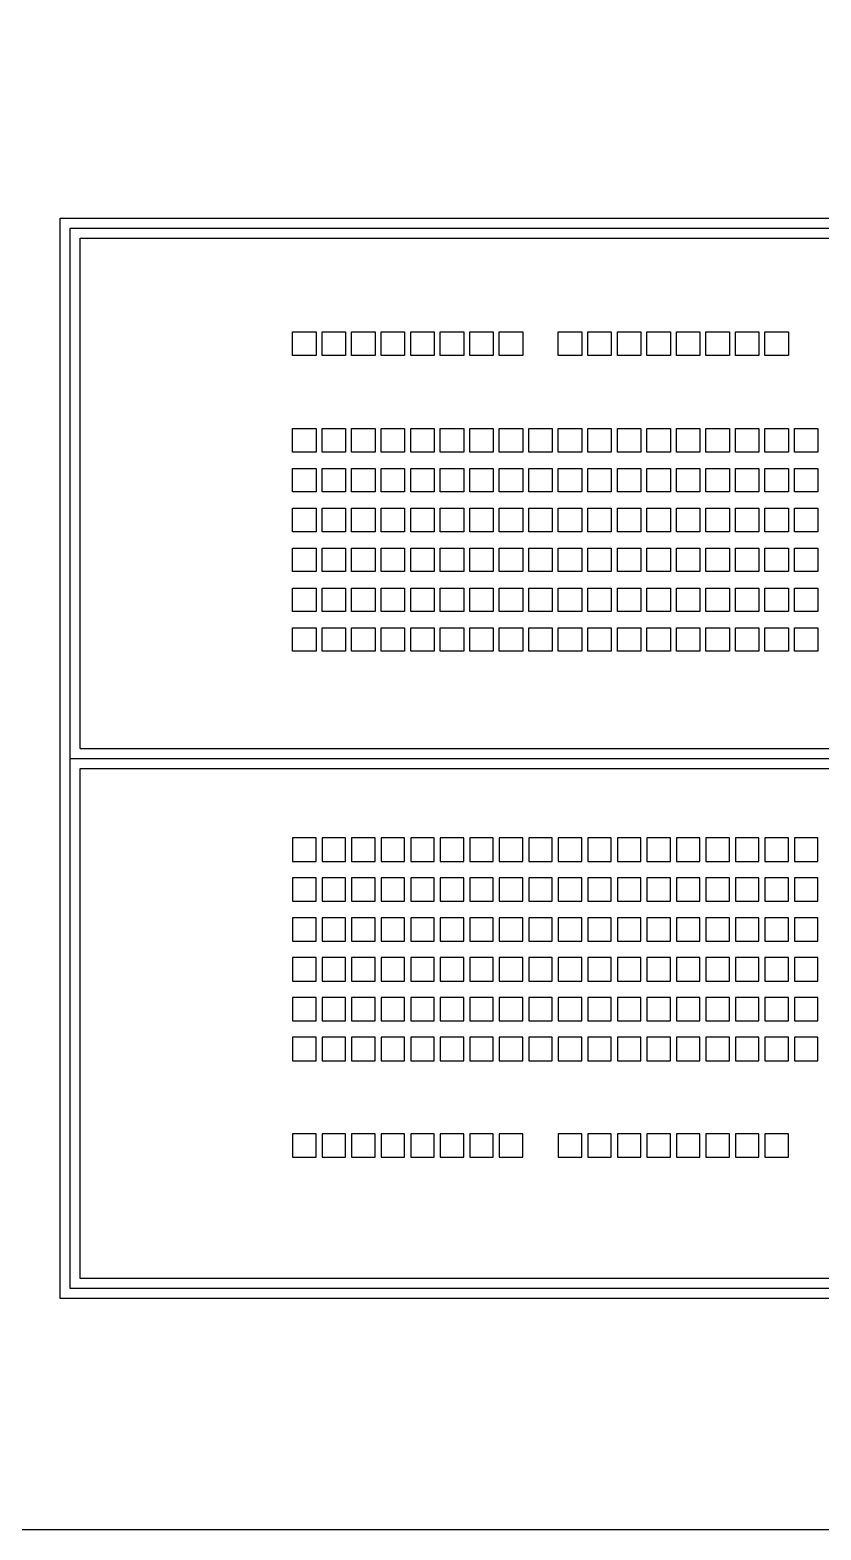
# Model space of a CAD drawing. Header units: millimetres. Extents: x 1729 to 7209, y 940 to 3564.
# Drawn here: x 2266.6 to 2306.1, y 2448.5 to 2523.4 of the extents above; entities that cross this region are included whole.
import ezdxf

# ---------------------------------------------------------------- set-up
doc = ezdxf.new("R2010")
doc.units = ezdxf.units.MM

# ---------------------------------------------------------------- blocks, each defined once
blk = doc.blocks.new('protobord16.5x5.4')
for p, q in [((2061.194, 2579.39), (2224.197, 2579.39)), ((2060.694, 2578.89), (2224.697, 2578.89)), ((2061.194, 2578.39), (2224.197, 2578.39))]:
    blk.add_line(p, q)
for points in [[(2060.194, 2605.889), (2225.197, 2605.889), (2225.197, 2551.89), (2060.194, 2551.89)], [(2060.694, 2605.389), (2224.697, 2605.389), (2224.697, 2552.39), (2060.694, 2552.39)], [(2071.796, 2600.206), (2072.969, 2600.206), (2072.969, 2599.033), (2071.796, 2599.033)], [(2073.271, 2600.206), (2074.443, 2600.206), (2074.443, 2599.033), (2073.271, 2599.033)], [(2074.745, 2600.206), (2075.918, 2600.206), (2075.918, 2599.033), (2074.745, 2599.033)], [(2076.22, 2600.206), (2077.392, 2600.206), (2077.392, 2599.033), (2076.22, 2599.033)], [(2077.694, 2600.206), (2078.867, 2600.206), (2078.867, 2599.033), (2077.694, 2599.033)], [(2079.168, 2600.206), (2080.341, 2600.206), (2080.341, 2599.033), (2079.168, 2599.033)], [(2080.643, 2600.206), (2081.816, 2600.206), (2081.816, 2599.033), (2080.643, 2599.033)], [(2082.117, 2600.206), (2083.29, 2600.206), (2083.29, 2599.033), (2082.117, 2599.033)], [(2085.066, 2600.206), (2086.239, 2600.206), (2086.239, 2599.033), (2085.066, 2599.033)], [(2086.541, 2600.206), (2087.713, 2600.206), (2087.713, 2599.033), (2086.541, 2599.033)], [(2088.015, 2600.206), (2089.188, 2600.206), (2089.188, 2599.033), (2088.015, 2599.033)], [(2089.489, 2600.206), (2090.662, 2600.206), (2090.662, 2599.033), (2089.489, 2599.033)], [(2090.964, 2600.206), (2092.137, 2600.206), (2092.137, 2599.033), (2090.964, 2599.033)], [(2092.438, 2600.206), (2093.611, 2600.206), (2093.611, 2599.033), (2092.438, 2599.033)], [(2093.913, 2600.206), (2095.085, 2600.206), (2095.085, 2599.033), (2093.913, 2599.033)], [(2095.387, 2600.206), (2096.56, 2600.206), (2096.56, 2599.033), (2095.387, 2599.033)], [(2071.796, 2595.378), (2072.969, 2595.378), (2072.969, 2594.205), (2071.796, 2594.205)], [(2073.271, 2595.378), (2074.443, 2595.378), (2074.443, 2594.205), (2073.271, 2594.205)], [(2074.745, 2595.378), (2075.918, 2595.378), (2075.918, 2594.205), (2074.745, 2594.205)], [(2076.22, 2595.378), (2077.392, 2595.378), (2077.392, 2594.205), (2076.22, 2594.205)], [(2077.694, 2595.378), (2078.867, 2595.378), (2078.867, 2594.205), (2077.694, 2594.205)], [(2079.168, 2595.378), (2080.341, 2595.378), (2080.341, 2594.205), (2079.168, 2594.205)], [(2080.643, 2595.378), (2081.816, 2595.378), (2081.816, 2594.205), (2080.643, 2594.205)], [(2082.117, 2595.378), (2083.29, 2595.378), (2083.29, 2594.205), (2082.117, 2594.205)], [(2083.592, 2595.378), (2084.764, 2595.378), (2084.764, 2594.205), (2083.592, 2594.205)], [(2085.066, 2595.378), (2086.239, 2595.378), (2086.239, 2594.205), (2085.066, 2594.205)], [(2086.541, 2595.378), (2087.713, 2595.378), (2087.713, 2594.205), (2086.541, 2594.205)], [(2088.015, 2595.378), (2089.188, 2595.378), (2089.188, 2594.205), (2088.015, 2594.205)], [(2089.489, 2595.378), (2090.662, 2595.378), (2090.662, 2594.205), (2089.489, 2594.205)], [(2090.964, 2595.378), (2092.137, 2595.378), (2092.137, 2594.205), (2090.964, 2594.205)], [(2092.438, 2595.378), (2093.611, 2595.378), (2093.611, 2594.205), (2092.438, 2594.205)], [(2093.913, 2595.378), (2095.085, 2595.378), (2095.085, 2594.205), (2093.913, 2594.205)], [(2095.387, 2595.378), (2096.56, 2595.378), (2096.56, 2594.205), (2095.387, 2594.205)], [(2096.862, 2595.378), (2098.034, 2595.378), (2098.034, 2594.205), (2096.862, 2594.205)], [(2071.796, 2593.385), (2072.969, 2593.385), (2072.969, 2592.213), (2071.796, 2592.213)], [(2073.271, 2593.385), (2074.443, 2593.385), (2074.443, 2592.213), (2073.271, 2592.213)], [(2074.745, 2593.385), (2075.918, 2593.385), (2075.918, 2592.213), (2074.745, 2592.213)], [(2076.22, 2593.385), (2077.392, 2593.385), (2077.392, 2592.213), (2076.22, 2592.213)], [(2077.694, 2593.385), (2078.867, 2593.385), (2078.867, 2592.213), (2077.694, 2592.213)], [(2079.168, 2593.385), (2080.341, 2593.385), (2080.341, 2592.213), (2079.168, 2592.213)], [(2080.643, 2593.385), (2081.816, 2593.385), (2081.816, 2592.213), (2080.643, 2592.213)], [(2082.117, 2593.385), (2083.29, 2593.385), (2083.29, 2592.213), (2082.117, 2592.213)], [(2083.592, 2593.385), (2084.764, 2593.385), (2084.764, 2592.213), (2083.592, 2592.213)], [(2085.066, 2593.385), (2086.239, 2593.385), (2086.239, 2592.213), (2085.066, 2592.213)], [(2086.541, 2593.385), (2087.713, 2593.385), (2087.713, 2592.213), (2086.541, 2592.213)], [(2088.015, 2593.385), (2089.188, 2593.385), (2089.188, 2592.213), (2088.015, 2592.213)], [(2089.489, 2593.385), (2090.662, 2593.385), (2090.662, 2592.213), (2089.489, 2592.213)], [(2090.964, 2593.385), (2092.137, 2593.385), (2092.137, 2592.213), (2090.964, 2592.213)], [(2092.438, 2593.385), (2093.611, 2593.385), (2093.611, 2592.213), (2092.438, 2592.213)], [(2093.913, 2593.385), (2095.085, 2593.385), (2095.085, 2592.213), (2093.913, 2592.213)], [(2095.387, 2593.385), (2096.56, 2593.385), (2096.56, 2592.213), (2095.387, 2592.213)], [(2096.862, 2593.385), (2098.034, 2593.385), (2098.034, 2592.213), (2096.862, 2592.213)], [(2071.796, 2591.393), (2072.969, 2591.393), (2072.969, 2590.22), (2071.796, 2590.22)], [(2073.271, 2591.393), (2074.443, 2591.393), (2074.443, 2590.22), (2073.271, 2590.22)], [(2074.745, 2591.393), (2075.918, 2591.393), (2075.918, 2590.22), (2074.745, 2590.22)], [(2076.22, 2591.393), (2077.392, 2591.393), (2077.392, 2590.22), (2076.22, 2590.22)], [(2077.694, 2591.393), (2078.867, 2591.393), (2078.867, 2590.22), (2077.694, 2590.22)], [(2079.168, 2591.393), (2080.341, 2591.393), (2080.341, 2590.22), (2079.168, 2590.22)], [(2080.643, 2591.393), (2081.816, 2591.393), (2081.816, 2590.22), (2080.643, 2590.22)], [(2082.117, 2591.393), (2083.29, 2591.393), (2083.29, 2590.22), (2082.117, 2590.22)], [(2083.592, 2591.393), (2084.764, 2591.393), (2084.764, 2590.22), (2083.592, 2590.22)], [(2085.066, 2591.393), (2086.239, 2591.393), (2086.239, 2590.22), (2085.066, 2590.22)], [(2086.541, 2591.393), (2087.713, 2591.393), (2087.713, 2590.22), (2086.541, 2590.22)], [(2088.015, 2591.393), (2089.188, 2591.393), (2089.188, 2590.22), (2088.015, 2590.22)], [(2089.489, 2591.393), (2090.662, 2591.393), (2090.662, 2590.22), (2089.489, 2590.22)], [(2090.964, 2591.393), (2092.137, 2591.393), (2092.137, 2590.22), (2090.964, 2590.22)], [(2092.438, 2591.393), (2093.611, 2591.393), (2093.611, 2590.22), (2092.438, 2590.22)], [(2093.913, 2591.393), (2095.085, 2591.393), (2095.085, 2590.22), (2093.913, 2590.22)], [(2095.387, 2591.393), (2096.56, 2591.393), (2096.56, 2590.22), (2095.387, 2590.22)], [(2096.862, 2591.393), (2098.034, 2591.393), (2098.034, 2590.22), (2096.862, 2590.22)], [(2071.796, 2589.4), (2072.969, 2589.4), (2072.969, 2588.228), (2071.796, 2588.228)], [(2073.271, 2589.4), (2074.443, 2589.4), (2074.443, 2588.228), (2073.271, 2588.228)], [(2074.745, 2589.4), (2075.918, 2589.4), (2075.918, 2588.228), (2074.745, 2588.228)], [(2076.22, 2589.4), (2077.392, 2589.4), (2077.392, 2588.228), (2076.22, 2588.228)], [(2077.694, 2589.4), (2078.867, 2589.4), (2078.867, 2588.228), (2077.694, 2588.228)], [(2079.168, 2589.4), (2080.341, 2589.4), (2080.341, 2588.228), (2079.168, 2588.228)], [(2080.643, 2589.4), (2081.816, 2589.4), (2081.816, 2588.228), (2080.643, 2588.228)], [(2082.117, 2589.4), (2083.29, 2589.4), (2083.29, 2588.228), (2082.117, 2588.228)], [(2083.592, 2589.4), (2084.764, 2589.4), (2084.764, 2588.228), (2083.592, 2588.228)], [(2085.066, 2589.4), (2086.239, 2589.4), (2086.239, 2588.228), (2085.066, 2588.228)], [(2086.541, 2589.4), (2087.713, 2589.4), (2087.713, 2588.228), (2086.541, 2588.228)], [(2088.015, 2589.4), (2089.188, 2589.4), (2089.188, 2588.228), (2088.015, 2588.228)], [(2089.489, 2589.4), (2090.662, 2589.4), (2090.662, 2588.228), (2089.489, 2588.228)], [(2090.964, 2589.4), (2092.137, 2589.4), (2092.137, 2588.228), (2090.964, 2588.228)], [(2092.438, 2589.4), (2093.611, 2589.4), (2093.611, 2588.228), (2092.438, 2588.228)], [(2093.913, 2589.4), (2095.085, 2589.4), (2095.085, 2588.228), (2093.913, 2588.228)], [(2095.387, 2589.4), (2096.56, 2589.4), (2096.56, 2588.228), (2095.387, 2588.228)], [(2096.862, 2589.4), (2098.034, 2589.4), (2098.034, 2588.228), (2096.862, 2588.228)], [(2071.796, 2587.408), (2072.969, 2587.408), (2072.969, 2586.235), (2071.796, 2586.235)], [(2073.271, 2587.408), (2074.443, 2587.408), (2074.443, 2586.235), (2073.271, 2586.235)], [(2074.745, 2587.408), (2075.918, 2587.408), (2075.918, 2586.235), (2074.745, 2586.235)], [(2076.22, 2587.408), (2077.392, 2587.408), (2077.392, 2586.235), (2076.22, 2586.235)], [(2077.694, 2587.408), (2078.867, 2587.408), (2078.867, 2586.235), (2077.694, 2586.235)], [(2079.168, 2587.408), (2080.341, 2587.408), (2080.341, 2586.235), (2079.168, 2586.235)], [(2080.643, 2587.408), (2081.816, 2587.408), (2081.816, 2586.235), (2080.643, 2586.235)], [(2082.117, 2587.408), (2083.29, 2587.408), (2083.29, 2586.235), (2082.117, 2586.235)], [(2083.592, 2587.408), (2084.764, 2587.408), (2084.764, 2586.235), (2083.592, 2586.235)], [(2085.066, 2587.408), (2086.239, 2587.408), (2086.239, 2586.235), (2085.066, 2586.235)], [(2086.541, 2587.408), (2087.713, 2587.408), (2087.713, 2586.235), (2086.541, 2586.235)], [(2088.015, 2587.408), (2089.188, 2587.408), (2089.188, 2586.235), (2088.015, 2586.235)], [(2089.489, 2587.408), (2090.662, 2587.408), (2090.662, 2586.235), (2089.489, 2586.235)], [(2090.964, 2587.408), (2092.137, 2587.408), (2092.137, 2586.235), (2090.964, 2586.235)], [(2092.438, 2587.408), (2093.611, 2587.408), (2093.611, 2586.235), (2092.438, 2586.235)], [(2093.913, 2587.408), (2095.085, 2587.408), (2095.085, 2586.235), (2093.913, 2586.235)], [(2095.387, 2587.408), (2096.56, 2587.408), (2096.56, 2586.235), (2095.387, 2586.235)], [(2096.862, 2587.408), (2098.034, 2587.408), (2098.034, 2586.235), (2096.862, 2586.235)], [(2071.796, 2585.415), (2072.969, 2585.415), (2072.969, 2584.243), (2071.796, 2584.243)], [(2073.271, 2585.415), (2074.443, 2585.415), (2074.443, 2584.243), (2073.271, 2584.243)], [(2074.745, 2585.415), (2075.918, 2585.415), (2075.918, 2584.243), (2074.745, 2584.243)], [(2076.22, 2585.415), (2077.392, 2585.415), (2077.392, 2584.243), (2076.22, 2584.243)], [(2077.694, 2585.415), (2078.867, 2585.415), (2078.867, 2584.243), (2077.694, 2584.243)], [(2079.168, 2585.415), (2080.341, 2585.415), (2080.341, 2584.243), (2079.168, 2584.243)], [(2080.643, 2585.415), (2081.816, 2585.415), (2081.816, 2584.243), (2080.643, 2584.243)], [(2082.117, 2585.415), (2083.29, 2585.415), (2083.29, 2584.243), (2082.117, 2584.243)], [(2083.592, 2585.415), (2084.764, 2585.415), (2084.764, 2584.243), (2083.592, 2584.243)], [(2085.066, 2585.415), (2086.239, 2585.415), (2086.239, 2584.243), (2085.066, 2584.243)], [(2086.541, 2585.415), (2087.713, 2585.415), (2087.713, 2584.243), (2086.541, 2584.243)], [(2088.015, 2585.415), (2089.188, 2585.415), (2089.188, 2584.243), (2088.015, 2584.243)], [(2089.489, 2585.415), (2090.662, 2585.415), (2090.662, 2584.243), (2089.489, 2584.243)], [(2090.964, 2585.415), (2092.137, 2585.415), (2092.137, 2584.243), (2090.964, 2584.243)], [(2092.438, 2585.415), (2093.611, 2585.415), (2093.611, 2584.243), (2092.438, 2584.243)], [(2093.913, 2585.415), (2095.085, 2585.415), (2095.085, 2584.243), (2093.913, 2584.243)], [(2095.387, 2585.415), (2096.56, 2585.415), (2096.56, 2584.243), (2095.387, 2584.243)], [(2096.862, 2585.415), (2098.034, 2585.415), (2098.034, 2584.243), (2096.862, 2584.243)], [(2071.796, 2573.74), (2072.969, 2573.74), (2072.969, 2574.913), (2071.796, 2574.913)], [(2073.271, 2573.74), (2074.443, 2573.74), (2074.443, 2574.913), (2073.271, 2574.913)], [(2074.745, 2573.74), (2075.918, 2573.74), (2075.918, 2574.913), (2074.745, 2574.913)], [(2076.22, 2573.74), (2077.392, 2573.74), (2077.392, 2574.913), (2076.22, 2574.913)], [(2077.694, 2573.74), (2078.867, 2573.74), (2078.867, 2574.913), (2077.694, 2574.913)], [(2079.168, 2573.74), (2080.341, 2573.74), (2080.341, 2574.913), (2079.168, 2574.913)], [(2080.643, 2573.74), (2081.816, 2573.74), (2081.816, 2574.913), (2080.643, 2574.913)], [(2082.117, 2573.74), (2083.29, 2573.74), (2083.29, 2574.913), (2082.117, 2574.913)], [(2083.592, 2573.74), (2084.764, 2573.74), (2084.764, 2574.913), (2083.592, 2574.913)], [(2085.066, 2573.74), (2086.239, 2573.74), (2086.239, 2574.913), (2085.066, 2574.913)], [(2086.541, 2573.74), (2087.713, 2573.74), (2087.713, 2574.913), (2086.541, 2574.913)], [(2088.015, 2573.74), (2089.188, 2573.74), (2089.188, 2574.913), (2088.015, 2574.913)], [(2089.489, 2573.74), (2090.662, 2573.74), (2090.662, 2574.913), (2089.489, 2574.913)], [(2090.964, 2573.74), (2092.137, 2573.74), (2092.137, 2574.913), (2090.964, 2574.913)], [(2092.438, 2573.74), (2093.611, 2573.74), (2093.611, 2574.913), (2092.438, 2574.913)], [(2093.913, 2573.74), (2095.085, 2573.74), (2095.085, 2574.913), (2093.913, 2574.913)], [(2095.387, 2573.74), (2096.56, 2573.74), (2096.56, 2574.913), (2095.387, 2574.913)], [(2096.862, 2573.74), (2098.034, 2573.74), (2098.034, 2574.913), (2096.862, 2574.913)], [(2071.796, 2571.748), (2072.969, 2571.748), (2072.969, 2572.92), (2071.796, 2572.92)], [(2073.271, 2571.748), (2074.443, 2571.748), (2074.443, 2572.92), (2073.271, 2572.92)], [(2074.745, 2571.748), (2075.918, 2571.748), (2075.918, 2572.92), (2074.745, 2572.92)], [(2076.22, 2571.748), (2077.392, 2571.748), (2077.392, 2572.92), (2076.22, 2572.92)], [(2077.694, 2571.748), (2078.867, 2571.748), (2078.867, 2572.92), (2077.694, 2572.92)], [(2079.168, 2571.748), (2080.341, 2571.748), (2080.341, 2572.92), (2079.168, 2572.92)], [(2080.643, 2571.748), (2081.816, 2571.748), (2081.816, 2572.92), (2080.643, 2572.92)], [(2082.117, 2571.748), (2083.29, 2571.748), (2083.29, 2572.92), (2082.117, 2572.92)], [(2083.592, 2571.748), (2084.764, 2571.748), (2084.764, 2572.92), (2083.592, 2572.92)], [(2085.066, 2571.748), (2086.239, 2571.748), (2086.239, 2572.92), (2085.066, 2572.92)], [(2086.541, 2571.748), (2087.713, 2571.748), (2087.713, 2572.92), (2086.541, 2572.92)], [(2088.015, 2571.748), (2089.188, 2571.748), (2089.188, 2572.92), (2088.015, 2572.92)], [(2089.489, 2571.748), (2090.662, 2571.748), (2090.662, 2572.92), (2089.489, 2572.92)], [(2090.964, 2571.748), (2092.137, 2571.748), (2092.137, 2572.92), (2090.964, 2572.92)], [(2092.438, 2571.748), (2093.611, 2571.748), (2093.611, 2572.92), (2092.438, 2572.92)], [(2093.913, 2571.748), (2095.085, 2571.748), (2095.085, 2572.92), (2093.913, 2572.92)], [(2095.387, 2571.748), (2096.56, 2571.748), (2096.56, 2572.92), (2095.387, 2572.92)], [(2096.862, 2571.748), (2098.034, 2571.748), (2098.034, 2572.92), (2096.862, 2572.92)], [(2071.796, 2569.755), (2072.969, 2569.755), (2072.969, 2570.928), (2071.796, 2570.928)], [(2073.271, 2569.755), (2074.443, 2569.755), (2074.443, 2570.928), (2073.271, 2570.928)], [(2074.745, 2569.755), (2075.918, 2569.755), (2075.918, 2570.928), (2074.745, 2570.928)], [(2076.22, 2569.755), (2077.392, 2569.755), (2077.392, 2570.928), (2076.22, 2570.928)], [(2077.694, 2569.755), (2078.867, 2569.755), (2078.867, 2570.928), (2077.694, 2570.928)], [(2079.168, 2569.755), (2080.341, 2569.755), (2080.341, 2570.928), (2079.168, 2570.928)], [(2080.643, 2569.755), (2081.816, 2569.755), (2081.816, 2570.928), (2080.643, 2570.928)], [(2082.117, 2569.755), (2083.29, 2569.755), (2083.29, 2570.928), (2082.117, 2570.928)], [(2083.592, 2569.755), (2084.764, 2569.755), (2084.764, 2570.928), (2083.592, 2570.928)], [(2085.066, 2569.755), (2086.239, 2569.755), (2086.239, 2570.928), (2085.066, 2570.928)], [(2086.541, 2569.755), (2087.713, 2569.755), (2087.713, 2570.928), (2086.541, 2570.928)], [(2088.015, 2569.755), (2089.188, 2569.755), (2089.188, 2570.928), (2088.015, 2570.928)], [(2089.489, 2569.755), (2090.662, 2569.755), (2090.662, 2570.928), (2089.489, 2570.928)], [(2090.964, 2569.755), (2092.137, 2569.755), (2092.137, 2570.928), (2090.964, 2570.928)], [(2092.438, 2569.755), (2093.611, 2569.755), (2093.611, 2570.928), (2092.438, 2570.928)], [(2093.913, 2569.755), (2095.085, 2569.755), (2095.085, 2570.928), (2093.913, 2570.928)], [(2095.387, 2569.755), (2096.56, 2569.755), (2096.56, 2570.928), (2095.387, 2570.928)], [(2096.862, 2569.755), (2098.034, 2569.755), (2098.034, 2570.928), (2096.862, 2570.928)], [(2071.796, 2567.763), (2072.969, 2567.763), (2072.969, 2568.935), (2071.796, 2568.935)], [(2073.271, 2567.763), (2074.443, 2567.763), (2074.443, 2568.935), (2073.271, 2568.935)], [(2074.745, 2567.763), (2075.918, 2567.763), (2075.918, 2568.935), (2074.745, 2568.935)], [(2076.22, 2567.763), (2077.392, 2567.763), (2077.392, 2568.935), (2076.22, 2568.935)], [(2077.694, 2567.763), (2078.867, 2567.763), (2078.867, 2568.935), (2077.694, 2568.935)], [(2079.168, 2567.763), (2080.341, 2567.763), (2080.341, 2568.935), (2079.168, 2568.935)], [(2080.643, 2567.763), (2081.816, 2567.763), (2081.816, 2568.935), (2080.643, 2568.935)], [(2082.117, 2567.763), (2083.29, 2567.763), (2083.29, 2568.935), (2082.117, 2568.935)], [(2083.592, 2567.763), (2084.764, 2567.763), (2084.764, 2568.935), (2083.592, 2568.935)], [(2085.066, 2567.763), (2086.239, 2567.763), (2086.239, 2568.935), (2085.066, 2568.935)], [(2086.541, 2567.763), (2087.713, 2567.763), (2087.713, 2568.935), (2086.541, 2568.935)], [(2088.015, 2567.763), (2089.188, 2567.763), (2089.188, 2568.935), (2088.015, 2568.935)], [(2089.489, 2567.763), (2090.662, 2567.763), (2090.662, 2568.935), (2089.489, 2568.935)], [(2090.964, 2567.763), (2092.137, 2567.763), (2092.137, 2568.935), (2090.964, 2568.935)], [(2092.438, 2567.763), (2093.611, 2567.763), (2093.611, 2568.935), (2092.438, 2568.935)], [(2093.913, 2567.763), (2095.085, 2567.763), (2095.085, 2568.935), (2093.913, 2568.935)], [(2095.387, 2567.763), (2096.56, 2567.763), (2096.56, 2568.935), (2095.387, 2568.935)], [(2096.862, 2567.763), (2098.034, 2567.763), (2098.034, 2568.935), (2096.862, 2568.935)], [(2071.796, 2565.77), (2072.969, 2565.77), (2072.969, 2566.943), (2071.796, 2566.943)], [(2073.271, 2565.77), (2074.443, 2565.77), (2074.443, 2566.943), (2073.271, 2566.943)], [(2074.745, 2565.77), (2075.918, 2565.77), (2075.918, 2566.943), (2074.745, 2566.943)], [(2076.22, 2565.77), (2077.392, 2565.77), (2077.392, 2566.943), (2076.22, 2566.943)], [(2077.694, 2565.77), (2078.867, 2565.77), (2078.867, 2566.943), (2077.694, 2566.943)], [(2079.168, 2565.77), (2080.341, 2565.77), (2080.341, 2566.943), (2079.168, 2566.943)], [(2080.643, 2565.77), (2081.816, 2565.77), (2081.816, 2566.943), (2080.643, 2566.943)], [(2082.117, 2565.77), (2083.29, 2565.77), (2083.29, 2566.943), (2082.117, 2566.943)], [(2083.592, 2565.77), (2084.764, 2565.77), (2084.764, 2566.943), (2083.592, 2566.943)], [(2085.066, 2565.77), (2086.239, 2565.77), (2086.239, 2566.943), (2085.066, 2566.943)], [(2086.541, 2565.77), (2087.713, 2565.77), (2087.713, 2566.943), (2086.541, 2566.943)], [(2088.015, 2565.77), (2089.188, 2565.77), (2089.188, 2566.943), (2088.015, 2566.943)], [(2089.489, 2565.77), (2090.662, 2565.77), (2090.662, 2566.943), (2089.489, 2566.943)], [(2090.964, 2565.77), (2092.137, 2565.77), (2092.137, 2566.943), (2090.964, 2566.943)], [(2092.438, 2565.77), (2093.611, 2565.77), (2093.611, 2566.943), (2092.438, 2566.943)], [(2093.913, 2565.77), (2095.085, 2565.77), (2095.085, 2566.943), (2093.913, 2566.943)], [(2095.387, 2565.77), (2096.56, 2565.77), (2096.56, 2566.943), (2095.387, 2566.943)], [(2096.862, 2565.77), (2098.034, 2565.77), (2098.034, 2566.943), (2096.862, 2566.943)], [(2071.796, 2563.778), (2072.969, 2563.778), (2072.969, 2564.95), (2071.796, 2564.95)], [(2073.271, 2563.778), (2074.443, 2563.778), (2074.443, 2564.95), (2073.271, 2564.95)], [(2074.745, 2563.778), (2075.918, 2563.778), (2075.918, 2564.95), (2074.745, 2564.95)], [(2076.22, 2563.778), (2077.392, 2563.778), (2077.392, 2564.95), (2076.22, 2564.95)], [(2077.694, 2563.778), (2078.867, 2563.778), (2078.867, 2564.95), (2077.694, 2564.95)], [(2079.168, 2563.778), (2080.341, 2563.778), (2080.341, 2564.95), (2079.168, 2564.95)], [(2080.643, 2563.778), (2081.816, 2563.778), (2081.816, 2564.95), (2080.643, 2564.95)], [(2082.117, 2563.778), (2083.29, 2563.778), (2083.29, 2564.95), (2082.117, 2564.95)], [(2083.592, 2563.778), (2084.764, 2563.778), (2084.764, 2564.95), (2083.592, 2564.95)], [(2085.066, 2563.778), (2086.239, 2563.778), (2086.239, 2564.95), (2085.066, 2564.95)], [(2086.541, 2563.778), (2087.713, 2563.778), (2087.713, 2564.95), (2086.541, 2564.95)], [(2088.015, 2563.778), (2089.188, 2563.778), (2089.188, 2564.95), (2088.015, 2564.95)], [(2089.489, 2563.778), (2090.662, 2563.778), (2090.662, 2564.95), (2089.489, 2564.95)], [(2090.964, 2563.778), (2092.137, 2563.778), (2092.137, 2564.95), (2090.964, 2564.95)], [(2092.438, 2563.778), (2093.611, 2563.778), (2093.611, 2564.95), (2092.438, 2564.95)], [(2093.913, 2563.778), (2095.085, 2563.778), (2095.085, 2564.95), (2093.913, 2564.95)], [(2095.387, 2563.778), (2096.56, 2563.778), (2096.56, 2564.95), (2095.387, 2564.95)], [(2096.862, 2563.778), (2098.034, 2563.778), (2098.034, 2564.95), (2096.862, 2564.95)], [(2071.796, 2558.95), (2072.969, 2558.95), (2072.969, 2560.123), (2071.796, 2560.123)], [(2073.271, 2558.95), (2074.443, 2558.95), (2074.443, 2560.123), (2073.271, 2560.123)], [(2074.745, 2558.95), (2075.918, 2558.95), (2075.918, 2560.123), (2074.745, 2560.123)], [(2076.22, 2558.95), (2077.392, 2558.95), (2077.392, 2560.123), (2076.22, 2560.123)], [(2077.694, 2558.95), (2078.867, 2558.95), (2078.867, 2560.123), (2077.694, 2560.123)], [(2079.168, 2558.95), (2080.341, 2558.95), (2080.341, 2560.123), (2079.168, 2560.123)], [(2080.643, 2558.95), (2081.816, 2558.95), (2081.816, 2560.123), (2080.643, 2560.123)], [(2082.117, 2558.95), (2083.29, 2558.95), (2083.29, 2560.123), (2082.117, 2560.123)], [(2085.066, 2558.95), (2086.239, 2558.95), (2086.239, 2560.123), (2085.066, 2560.123)], [(2086.541, 2558.95), (2087.713, 2558.95), (2087.713, 2560.123), (2086.541, 2560.123)], [(2088.015, 2558.95), (2089.188, 2558.95), (2089.188, 2560.123), (2088.015, 2560.123)], [(2089.489, 2558.95), (2090.662, 2558.95), (2090.662, 2560.123), (2089.489, 2560.123)], [(2090.964, 2558.95), (2092.137, 2558.95), (2092.137, 2560.123), (2090.964, 2560.123)], [(2092.438, 2558.95), (2093.611, 2558.95), (2093.611, 2560.123), (2092.438, 2560.123)], [(2093.913, 2558.95), (2095.085, 2558.95), (2095.085, 2560.123), (2093.913, 2560.123)], [(2095.387, 2558.95), (2096.56, 2558.95), (2096.56, 2560.123), (2095.387, 2560.123)]]:
    blk.add_lwpolyline(points, close=True)
for points in [[(2061.194, 2579.39), (2061.194, 2604.889), (2224.197, 2604.889), (2224.197, 2579.39)], [(2224.197, 2578.39), (2224.197, 2552.89), (2061.194, 2552.89), (2061.194, 2578.39)]]:
    blk.add_lwpolyline(points)

msp = doc.modelspace()

# ---------------------------------------------------------------- linework, layer by layer
msp.add_lwpolyline([(2194.761, 2621.959), (2461.832, 2621.959), (2461.832, 2448.465), (2194.761, 2448.465)], close=True)

# ---------------------------------------------------------------- block references
msp.add_blockref('protobord16.5x5.4', (207.936, -91.857))

doc.saveas('drawing.dxf')
